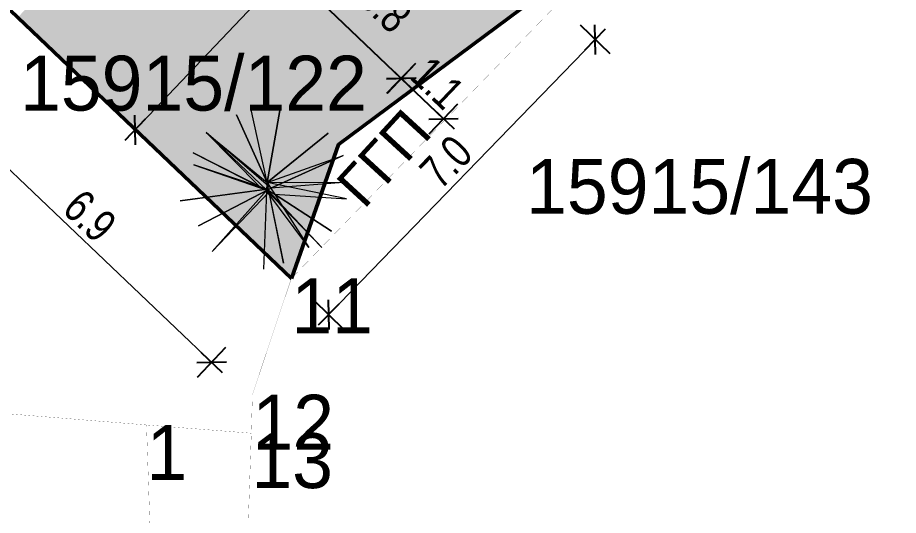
# Model space of a CAD drawing. Header units: metres. Extents: x 0 to 7617939, y 0 to 4642111.
# Drawn here: x 7616230.82 to 7616246.87, y 4641440.17 to 4641449.24 of the extents above; entities that cross this region are included whole.
import ezdxf

# ---------------------------------------------------------------- set-up
doc = ezdxf.new("R2010")
doc.units = ezdxf.units.M
doc.header["$MEASUREMENT"] = 0
doc.layers.get('0').update_dxf_attribs({"color": 1})
doc.layers.get('DEFPOINTS').update_dxf_attribs({"lineweight": 0})
for name, color, linetype, lineweight in [('drva', 114, 'Continuous', 13), ('hetch_zelenilo', 72, 'Continuous', 5), ('koti', 7, 'Continuous', 25), ('parcels_o — WF.WFI_GML_PARC', 1, 'Continuous', 0), ('Pecat', 7, 'Continuous', 25), ('U-3.2 LINIJA NA PARCELA', 82, 'Continuous', 50)]:
    doc.layers.add(name, color=color, linetype=linetype, lineweight=lineweight)
doc.styles.add('K1', font='', dxfattribs={"width": 0.8})
doc.styles.add('PECAT', font='arial.ttf', dxfattribs={"height": 1.5})
doc.styles.get("Standard").update_dxf_attribs({"font": 'romans.shx'})
doc.styles.add('Style-MAC C Swiss', font='MCSWIS.TTF')
doc.styles.get('K1').set_extended_font_data('Zurich BlkEx BT')
doc.dimstyles.new('mir', dxfattribs={"dimscale": 0.5, "dimtxt": 1.8, "dimasz": 0.01, "dimexe": 0.5, "dimexo": 0.0625, "dimgap": 0.2, "dimtad": 1, "dimzin": 0, "dimdsep": 46, "dimtxsty": 'K1', "dimblk": 'A$C321216CB', "dimcen": 0.09, "dimse1": 1, "dimse2": 1, "dimclrd": 256, "dimclrt": 256, "dimaunit": 1, "dimadec": 3, "dimazin": 0, "dimtfac": 1, "dimtofl": 0, "dimtmove": 2, "dimatfit": 3, "dimldrblk": 'A$C321216CB', "dimfxl": 0.5, "dimfxlon": 1, "dimtolj": 1, "dimtzin": 0, "dimlwd": 25, "dimarcsym": 0})

# ---------------------------------------------------------------- blocks, each defined once
blk = doc.blocks.new('A$C321216CB')
for p, q in [((0, -75.3), (0, 75.3)), ((-38.1, -38.1), (38.1, 38.1)), ((-53.8, 0), (53.8, 0))]:
    blk.add_line(p, q)
blk = doc.blocks.new('*D99')
at = {"layer": 'DEFPOINTS', "color": 0, "linetype": 'Continuous', "lineweight": 25, "transparency": 16777216}
for p in [(7616236.324, 4641453.519), (7616237.72, 4641452.188), (7616231.562, 4641448.526)]:
    blk.add_point(p, dxfattribs=at)
at = {"layer": 'koti', "lineweight": 20, "transparency": 16777216}
blk.add_line((7616232.962, 4641447.198), (7616237.717, 4641452.184), dxfattribs=at)
at = {"layer": 'koti', "linetype": 'Continuous', "lineweight": 20, "transparency": 16777216, "xscale": 0.005000000000000001, "yscale": 0.005000000000000001, "zscale": 0.005000000000000001}
for p, rotation in [((7616237.72, 4641452.188), 46.35968419045789), ((7616232.958, 4641447.194), 226.3596841904579)]:
    blk.add_blockref('A$C321216CB', p, dxfattribs=dict(at, rotation=rotation))
at = {"layer": 'koti', "color": 0, "linetype": 'Continuous', "lineweight": 20, "transparency": 16777216, "insert": (7616235.05, 4641449.967), "char_height": 0.6, "attachment_point": 5, "rotation": 46.3597, "style": 'K1'}
blk.add_mtext('\\A1;6.9', dxfattribs=at)
blk = doc.blocks.new('*D101')
at = {"layer": 'DEFPOINTS', "color": 0, "linetype": 'Continuous', "lineweight": 25, "transparency": 16777216}
for p in [(7616230.819, 4641449.24), (7616235.81, 4641444.49), (7616234.356, 4641442.963)]:
    blk.add_point(p, dxfattribs=at)
at = {"layer": 'koti', "lineweight": 20, "transparency": 16777216}
blk.add_line((7616229.369, 4641447.709), (7616234.353, 4641442.966), dxfattribs=at)
at = {"layer": 'koti', "linetype": 'Continuous', "lineweight": 20, "transparency": 16777216, "xscale": 0.005000000000000001, "yscale": 0.005000000000000001, "zscale": 0.005000000000000001}
for p, rotation in [((7616229.366, 4641447.712), 136.4165989710101), ((7616234.356, 4641442.963), 316.4165989710101)]:
    blk.add_blockref('A$C321216CB', p, dxfattribs=dict(at, rotation=rotation))
at = {"layer": 'koti', "color": 0, "linetype": 'Continuous', "lineweight": 20, "transparency": 16777216, "insert": (7616232.137, 4641445.627), "char_height": 0.6, "attachment_point": 5, "rotation": 316.4166, "style": 'K1'}
blk.add_mtext('\\A1;6.9', dxfattribs=at)
blk = doc.blocks.new('*D117')
at = {"layer": 'DEFPOINTS', "color": 0, "linetype": 'Continuous', "lineweight": 25, "transparency": 16777216}
for p in [(7616235.578, 4641454.237), (7616237.811, 4641448.134), (7616236.666, 4641446.933)]:
    blk.add_point(p, dxfattribs=at)
at = {"layer": 'koti', "lineweight": 25, "transparency": 16777216}
blk.add_line((7616233.597, 4641452.152), (7616237.807, 4641448.137), dxfattribs=at)
at = {"layer": 'koti', "linetype": 'Continuous', "lineweight": 25, "transparency": 16777216, "xscale": 0.005000000000000001, "yscale": 0.005000000000000001, "zscale": 0.005000000000000001}
for p, rotation in [((7616233.593, 4641452.156), 136.3596841862228), ((7616237.811, 4641448.134), 316.3596841862228)]:
    blk.add_blockref('A$C321216CB', p, dxfattribs=dict(at, rotation=rotation))
at = {"layer": 'koti', "color": 0, "linetype": 'Continuous', "transparency": 16777216, "insert": (7616237.519, 4641449.441), "char_height": 0.6, "attachment_point": 5, "rotation": 316.3597, "style": 'K1'}
blk.add_mtext('\\A1;5.8', dxfattribs=at)
blk = doc.blocks.new('*D118')
at = {"layer": 'DEFPOINTS', "color": 0, "linetype": 'Continuous', "lineweight": 25, "transparency": 16777216}
for p in [(7616238.583, 4641447.397), (7616236.67, 4641446.93), (7616235.81, 4641444.49)]:
    blk.add_point(p, dxfattribs=at)
at = {"layer": 'koti', "lineweight": 25, "transparency": 16777216}
blk.add_line((7616237.818, 4641448.127), (7616238.579, 4641447.401), dxfattribs=at)
at = {"layer": 'koti', "linetype": 'Continuous', "lineweight": 25, "transparency": 16777216, "xscale": 0.005000000000000001, "yscale": 0.005000000000000001, "zscale": 0.005000000000000001}
for p, rotation in [((7616237.814, 4641448.13), 136.3596841862228), ((7616238.583, 4641447.397), 316.3596841862228)]:
    blk.add_blockref('A$C321216CB', p, dxfattribs=dict(at, rotation=rotation))
at = {"layer": 'koti', "color": 0, "linetype": 'Continuous', "transparency": 16777216, "insert": (7616238.475, 4641448.053), "char_height": 0.6, "attachment_point": 5, "rotation": 316.3597, "style": 'K1'}
blk.add_mtext('\\A1;1.1', dxfattribs=at)
blk = doc.blocks.new('*D131')
at = {"layer": 'DEFPOINTS', "color": 0, "linetype": 'Continuous', "lineweight": 25, "transparency": 16777216}
for p in [(7616240.835, 4641449.336), (7616241.347, 4641448.84), (7616235.975, 4641444.326)]:
    blk.add_point(p, dxfattribs=at)
at = {"layer": 'koti', "lineweight": 20, "transparency": 16777216}
blk.add_line((7616236.491, 4641443.833), (7616241.344, 4641448.836), dxfattribs=at)
at = {"layer": 'koti', "linetype": 'Continuous', "lineweight": 20, "transparency": 16777216, "xscale": 0.005000000000000001, "yscale": 0.005000000000000001, "zscale": 0.005000000000000001}
for p, rotation in [((7616241.347, 4641448.84), 45.87068946357217), ((7616236.487, 4641443.83), 225.8706894635721)]:
    blk.add_blockref('A$C321216CB', p, dxfattribs=dict(at, rotation=rotation))
at = {"layer": 'koti', "color": 0, "linetype": 'Continuous', "lineweight": 20, "transparency": 16777216, "insert": (7616238.63, 4641446.613), "char_height": 0.6, "attachment_point": 5, "rotation": 45.8707, "style": 'K1'}
blk.add_mtext('\\A1;7.0', dxfattribs=at)
blk = doc.blocks.new('dr3')
at = {"layer": 'drva'}
for p, q in [((-0.598, -0.57), (-0.169, 5.381)), ((1.558, 5.093), (-0.598, -0.57)), ((-0.169, 5.381), (-0.558, -0.009)), ((-0.558, -0.009), (1.558, 5.093)), ((-0.353, -0.778), (1.558, 5.093)), ((1.558, 5.093), (-0.073, -0.372)), ((-0.405, -0.73), (-3.719, 4.901)), ((-3.719, 4.901), (-0.518, -0.539)), ((-0.518, -0.539), (-0.937, 4.997)), ((-0.937, 4.997), (-0.598, -0.57)), ((-0.073, -0.372), (3.573, 3.559)), ((3.573, 3.559), (-0.073, -0.372)), ((-0.073, -0.372), (3.573, 3.559)), ((3.573, 3.559), (-0.073, -0.372)), ((-0.405, -0.73), (-4.871, 2.984)), ((-4.871, 2.984), (-0.405, -0.73)), ((-0.073, -0.372), (4.436, 2.792)), ((-0.598, -0.57), (-6.214, 1.354)), ((-6.214, 1.354), (-0.669, -0.757)), ((-0.073, -0.372), (5.491, 0.875)), ((5.491, 0.875), (-0.073, -0.372)), ((-5.926, -2.577), (-0.073, -0.372)), ((-4.967, -3.728), (-0.073, -0.372)), ((-0.073, -0.372), (-3.24, -4.974)), ((-3.24, -4.974), (-0.529, -0.388)), ((-0.529, -0.388), (-2.856, -5.837)), ((-2.856, -5.837), (-0.518, -0.539)), ((-0.518, -0.539), (-1.513, -6.029)), ((-0.073, -0.372), (4.916, -3.056)), ((4.916, -3.056), (-0.073, -0.372)), ((-0.073, -0.372), (3.86, -4.686)), ((1.078, -6.124), (-0.073, -0.372)), ((-0.073, -0.372), (2.229, -5.741)), ((-0.669, -0.757), (-4.967, -3.728)), ((-1.513, -6.029), (-0.635, -1.189)), ((-0.635, -1.189), (1.078, -6.124)), ((3.86, -4.686), (-0.405, -0.73)), ((2.229, -5.741), (-0.353, -0.778)), ((-0.353, -0.778), (3.86, -4.686)), ((3.86, -4.686), (-0.353, -0.778))]:
    blk.add_line(p, q, dxfattribs=at)

msp = doc.modelspace()

# ---------------------------------------------------------------- hatches: boundary and pattern name
at = {"layer": 'hetch_zelenilo'}
h = msp.add_hatch(dxfattribs=at)
h.set_pattern_fill('DOTS', color=256, scale=2, angle=45)
h.set_pattern_definition([(45, (0, 0), (-0.0441941738242, 0.1325825214725), [0, -0.125])])
h.paths.add_polyline_path([(7616240.43, 4641449.73), (7616235.658, 4641454.313), (7616230.823, 4641449.243), (7616235.81, 4641444.49), (7616236.67, 4641446.93)])

# ---------------------------------------------------------------- linework, layer by layer
at = {"color": 5, "linetype": 'Continuous', "lineweight": 70, "const_width": 0.00234, "flags": 128}
msp.add_lwpolyline([(7616235.81, 4641444.49), (7616217.3, 4641462.13)], dxfattribs=at)
at = {"layer": 'parcels_o — WF.WFI_GML_PARC', "color": 3, "linetype": 'Continuous', "const_width": 0.00234, "flags": 128}
for points in [[(7616341.74, 4641561.51), (7616333.09, 4641545.42), (7616324.98, 4641530.5), (7616322.34, 4641525.49), (7616320.78, 4641521.29), (7616306.84, 4641494.31), (7616300.76, 4641483.29), (7616296.31, 4641477.86), (7616292.36, 4641474.45), (7616288.28, 4641473.35), (7616249.43, 4641454.81), (7616242.08, 4641450.96), (7616240.43, 4641449.73), (7616240.67, 4641449.5), (7616235.81, 4641444.49)], [(7616233.17, 4641441.82), (7616235.08, 4641441.67), (7616235.1, 4641442.37), (7616235.81, 4641444.49)], [(7616235.736, 4641444.27), (7616235.1, 4641442.37), (7616235.08, 4641441.67), (7616234.99, 4641439.03), (7616236.9, 4641433.74), (7616252.74, 4641409.05), (7616254.11, 4641403.48), (7616254.39, 4641395.93), (7616254.87, 4641385.2), (7616254.5, 4641375.24), (7616252.29, 4641366), (7616248.96, 4641358.58), (7616185.84, 4641260.83), (7616177.66, 4641247.26), (7616166.61, 4641234.16), (7616155.79, 4641224.07), (7616141.83, 4641214.56), (7616123.05, 4641203.45), (7616103.79, 4641196.06), (7616072.71, 4641186.69), (7616033.85, 4641176.76), (7616001.69, 4641166.29)], [(7616204.05, 4641444.17), (7616233.17, 4641441.82)], [(7616252.74, 4641409.05), (7616236.9, 4641433.74), (7616234.99, 4641439.03), (7616235.08, 4641441.67), (7616233.17, 4641441.82), (7616233.33, 4641437.1), (7616237.22, 4641431.44), (7616241.28, 4641425.57), (7616245.23, 4641419.82)]]:
    msp.add_lwpolyline(points, dxfattribs=at)
msp.add_lwpolyline([(7616233.17, 4641441.82), (7616204.05, 4641444.17), (7616204.07, 4641442.11), (7616204.66, 4641440.12), (7616205.5, 4641438.11), (7616213.97, 4641424.55), (7616233.33, 4641437.1), (7616233.17, 4641441.82)], close=True, dxfattribs=at)
at = {"layer": 'Pecat', "color": 82, "lineweight": 50}
msp.add_lwpolyline([(7616235.81, 4641444.49), (7616236.67, 4641446.93), (7616240.43, 4641449.73), (7616222.01, 4641467.42), (7616217.1, 4641462.32), (7616217.3, 4641462.13)], close=True, dxfattribs=at)
at = {"layer": 'U-3.2 LINIJA NA PARCELA', "color": 3, "linetype": 'Continuous', "const_width": 0.00234, "flags": 128}
msp.add_lwpolyline([(7616236.67, 4641446.93), (7616235.81, 4641444.49), (7616240.67, 4641449.5), (7616240.43, 4641449.73), (7616236.67, 4641446.93)], close=True, dxfattribs=at)

# ---------------------------------------------------------------- block references
at = {"layer": 'drva', "ltscale": 6, "xscale": 0.2521149630886751, "yscale": 0.252114962389842, "zscale": 0.2521149626830319, "rotation": 67.17827657664647}
msp.add_blockref('dr3', (7616235.287, 4641446.289), dxfattribs=at)

# ---------------------------------------------------------------- texts
at = {"color": 7, "linetype": 'Continuous', "char_height": 1, "attachment_point": 1, "line_spacing_factor": 0.72}
for s, insert in [('\\fMAC C Swiss|b0|i0|c00|p39;11', (7616235.81, 4641444.49, 500)), ('\\fMAC C Swiss|b0|i0|c00|p39;12', (7616235.1, 4641442.37, 500)), ('\\fMAC C Swiss|b0|i0|c00|p39;1', (7616233.17, 4641441.82, 500)), ('\\fMAC C Swiss|b0|i0|c00|p39;13', (7616235.08, 4641441.67, 500))]:
    msp.add_mtext(s, dxfattribs=dict(at, insert=insert))
at = {"layer": 'parcels_o — WF.WFI_GML_PARC', "color": 7, "char_height": 1, "width": 0.15948, "attachment_point": 1, "style": 'Style-MAC C Swiss'}
for s, insert in [('15915/122', (7616230.865, 4641448.546)), ('15915/143', (7616240.087, 4641446.666))]:
    msp.add_mtext(s, dxfattribs=dict(at, insert=insert))
at = {"layer": 'Pecat', "color": 82, "style": 'PECAT'}
msp.add_text('ГГП', height=0.75, rotation=47.4492, dxfattribs=at).set_placement((7616237.131, 4641445.732))

# ---------------------------------------------------------------- dimensions: what is measured, and where the dimension line sits
at = {"layer": 'koti', "linetype": 'Continuous'}
dim = msp.add_linear_dim(base=(7616237.811, 4641448.134), p1=(7616235.578, 4641454.237), p2=(7616236.666, 4641446.933), angle=136.3597, dimstyle='mir', override={"dimtxt": 1.2, "dimdec": 1, "dimdsep": 0, "dimclrd": 256, "dimclrt": 0}, dxfattribs=at)
dim.commit()
dim.dimension.update_dxf_attribs({"geometry": '*D117', "text_midpoint": (7616237.519, 4641449.441), "dimtype": 160})
at = {"layer": 'koti', "linetype": 'Continuous', "lineweight": 20}
for p1, p2, distance, override, picture, middle in [((7616231.562, 4641448.526), (7616236.324, 4641453.519), -1.93, {"dimtxt": 1.2, "dimdec": 1, "dimdsep": 0, "dimclrd": 256, "dimclrt": 0, "dimlwd": 20}, '*D99', (7616235.05, 4641449.967)), ((7616230.819, 4641449.24), (7616235.81, 4641444.49), -2.109, {"dimtxt": 1.2, "dimdec": 1, "dimdsep": 0, "dimclrd": 256, "dimclrt": 0, "dimlwd": 20}, '*D101', (7616232.137, 4641445.627)), ((7616235.975, 4641444.326), (7616240.835, 4641449.336), -0.714, {"dimtxt": 1.2, "dimdec": 1, "dimdsep": 0, "dimclrt": 0, "dimlwd": 20}, '*D131', (7616238.63, 4641446.613))]:
    dim = msp.add_aligned_dim(p1=p1, p2=p2, distance=distance, dimstyle='mir', override=override, dxfattribs=at)
    dim.commit()
    dim.dimension.update_dxf_attribs({"geometry": picture, "text_midpoint": middle})
at = {"layer": 'koti', "linetype": 'Continuous'}
dim = msp.add_linear_dim(base=(7616238.583, 4641447.397), p1=(7616236.67, 4641446.93), p2=(7616235.81, 4641444.49), angle=136.3597, dimstyle='mir', override={"dimtxt": 1.2, "dimdec": 1, "dimdsep": 0, "dimclrd": 256, "dimclrt": 0}, dxfattribs=at)
dim.commit()
dim.dimension.update_dxf_attribs({"geometry": '*D118', "text_midpoint": (7616238.475, 4641448.053)})

doc.saveas('drawing.dxf')
